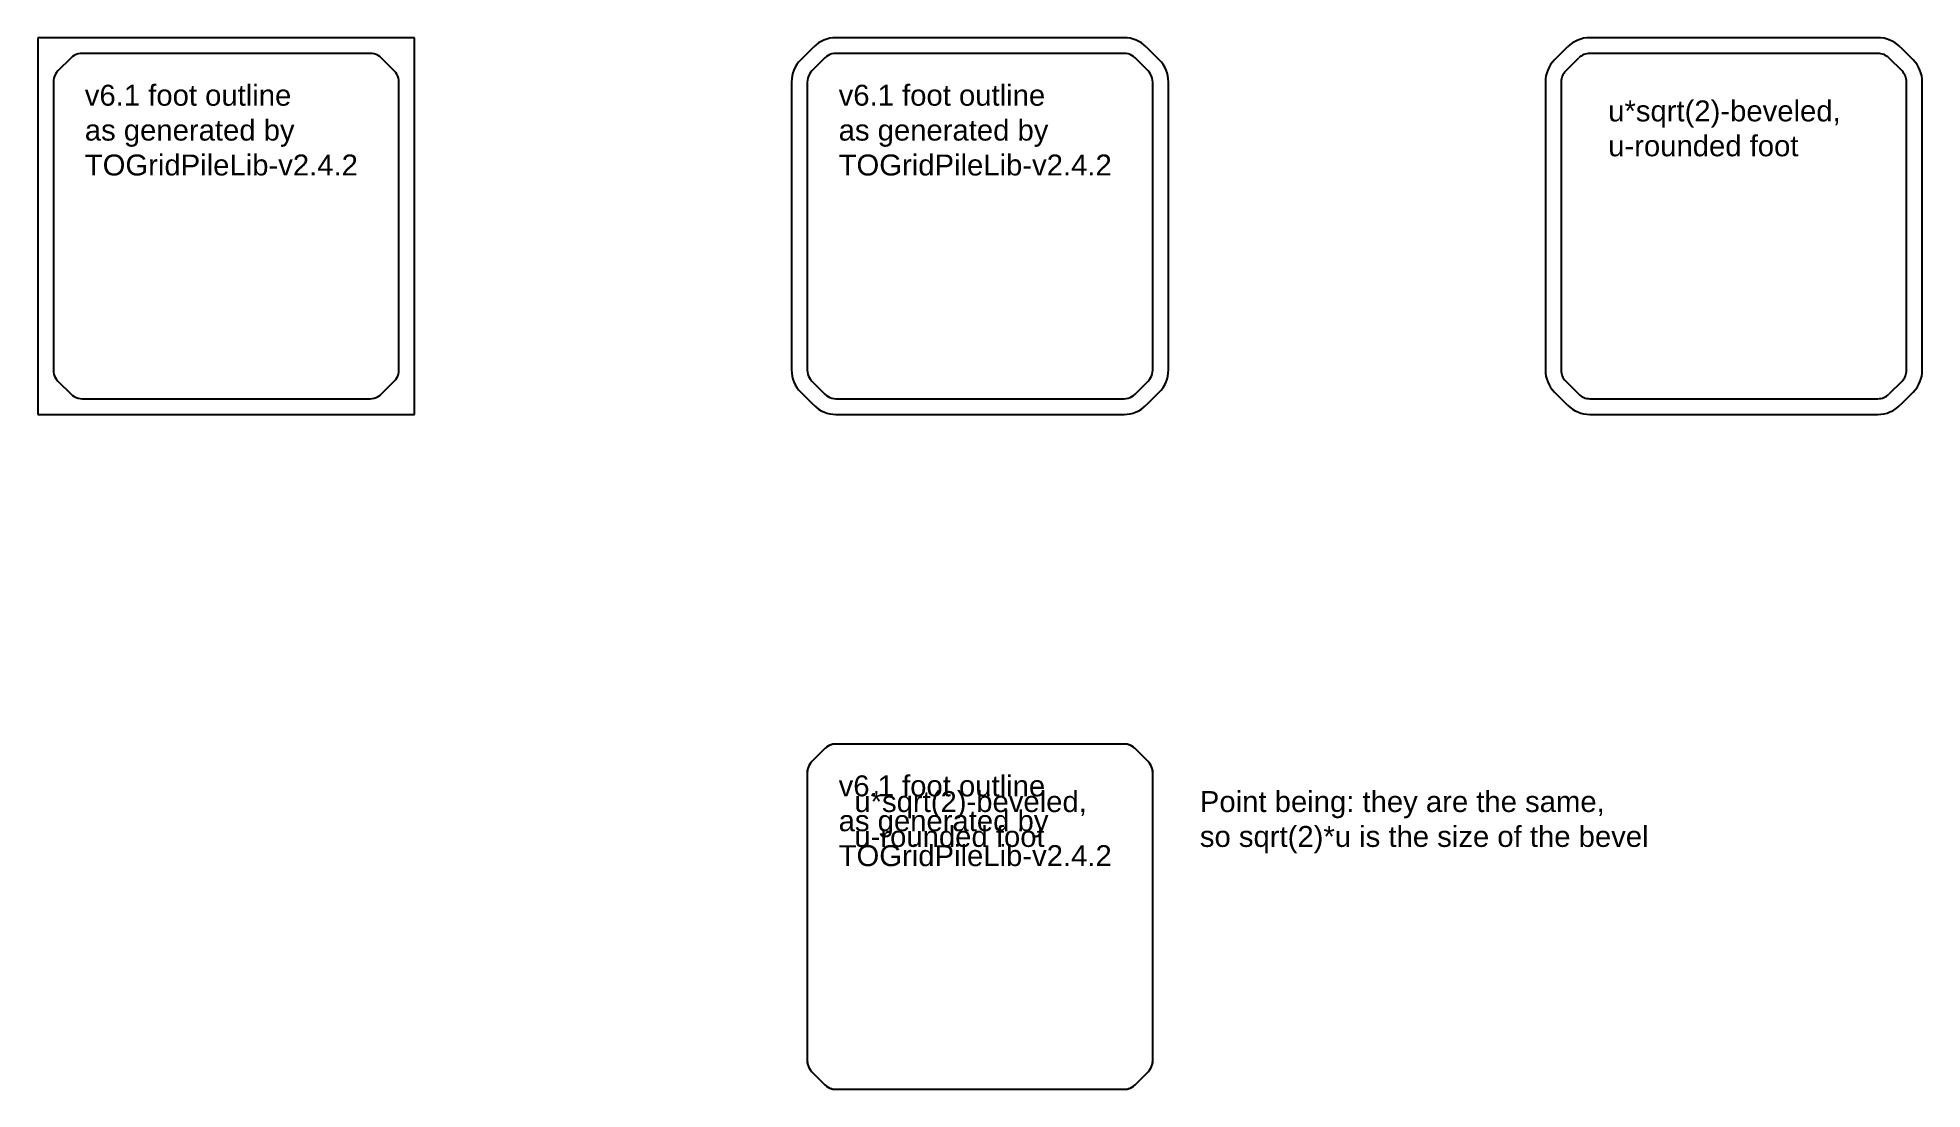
# Model space of a CAD drawing. Header units: inches. Extents: x 0 to 7.5, y -2.69 to 1.5.
import ezdxf

# ---------------------------------------------------------------- set-up
doc = ezdxf.new("R2010")
doc.units = ezdxf.units.IN
doc.header["$MEASUREMENT"] = 0
doc.layers.add('Sqrt One', color=3, linetype='Continuous', lineweight=25, true_color=0x00ff00)
doc.styles.add('textstyle11', font='arial.ttf')
doc.styles.add('textstyle12', font='arial.ttf')
doc.styles.add('textstyle13', font='arial.ttf')

# ---------------------------------------------------------------- blocks, each defined once
blk = doc.blocks.new('TOGridLib-v2-v6.1-foot')
at = {"color": 0}
for p, q in [((-0.6045, 0.6791), (-0.6113, 0.6746)), ((-0.5972, 0.6827), (-0.6045, 0.6791)), ((-0.5894, 0.6854), (-0.5972, 0.6827)), ((-0.5814, 0.6869), (-0.5894, 0.6854)), ((-0.5732, 0.6875), (-0.5814, 0.6869)), ((0.5732, 0.6875), (-0.5732, 0.6875)), ((0.5814, 0.6869), (0.5732, 0.6875)), ((0.5894, 0.6854), (0.5814, 0.6869)), ((0.5972, 0.6827), (0.5894, 0.6854)), ((0.6045, 0.6791), (0.5972, 0.6827)), ((0.6113, 0.6746), (0.6045, 0.6791)), ((-0.6791, 0.6045), (-0.6827, 0.5972)), ((-0.6746, 0.6113), (-0.6791, 0.6045)), ((-0.6692, 0.6174), (-0.6746, 0.6113)), ((-0.6174, 0.6692), (-0.6692, 0.6174)), ((-0.6113, 0.6746), (-0.6174, 0.6692)), ((0.6174, 0.6692), (0.6113, 0.6746)), ((0.6692, 0.6174), (0.6174, 0.6692)), ((0.6746, 0.6113), (0.6692, 0.6174)), ((0.6791, 0.6045), (0.6746, 0.6113)), ((0.6827, 0.5972), (0.6791, 0.6045)), ((-0.687, 0.5814), (-0.6875, 0.5732)), ((-0.6875, 0.5732), (-0.6875, -0.5732)), ((-0.6854, 0.5894), (-0.687, 0.5814)), ((-0.6827, 0.5972), (-0.6854, 0.5894)), ((0.6854, 0.5894), (0.6827, 0.5972)), ((0.6869, 0.5814), (0.6854, 0.5894)), ((0.6875, 0.5732), (0.6869, 0.5814)), ((0.6875, -0.5732), (0.6875, 0.5732)), ((-0.6875, -0.5732), (-0.687, -0.5814)), ((-0.687, -0.5814), (-0.6854, -0.5894)), ((-0.6854, -0.5894), (-0.6827, -0.5972)), ((-0.6827, -0.5972), (-0.6791, -0.6045)), ((0.6791, -0.6045), (0.6827, -0.5972)), ((0.6827, -0.5972), (0.6854, -0.5894)), ((0.6854, -0.5894), (0.6869, -0.5814)), ((0.6869, -0.5814), (0.6875, -0.5732)), ((-0.6791, -0.6045), (-0.6746, -0.6113)), ((-0.6746, -0.6113), (-0.6692, -0.6174)), ((-0.6692, -0.6174), (-0.6174, -0.6692)), ((-0.6174, -0.6692), (-0.6113, -0.6746)), ((-0.6113, -0.6746), (-0.6045, -0.6791)), ((0.6045, -0.6791), (0.6113, -0.6746)), ((0.6113, -0.6746), (0.6174, -0.6692)), ((0.6174, -0.6692), (0.6692, -0.6174)), ((0.6692, -0.6174), (0.6746, -0.6113)), ((0.6746, -0.6113), (0.6791, -0.6045)), ((-0.6045, -0.6791), (-0.5972, -0.6827)), ((-0.5972, -0.6827), (-0.5894, -0.6854)), ((-0.5894, -0.6854), (-0.5814, -0.687)), ((-0.5814, -0.687), (-0.5732, -0.6875)), ((-0.5732, -0.6875), (0.5732, -0.6875)), ((0.5732, -0.6875), (0.5814, -0.687)), ((0.5814, -0.687), (0.5894, -0.6854)), ((0.5894, -0.6854), (0.5972, -0.6827)), ((0.5972, -0.6827), (0.6045, -0.6791))]:
    blk.add_line(p, q, dxfattribs=at)
at = {"insert": (-0.5625, 0.5625), "char_height": 0.083333, "attachment_point": 1, "style": 'textstyle11'}
blk.add_mtext('v6.1 foot outline\\Pas generated by\\PTOGridPileLib-v2.4.2', dxfattribs=at)
blk = doc.blocks.new('Chunk Hull (beveled+rounded eighth)')
for p, q in [((0.5732, 0.75), (-0.5732, 0.75)), ((-0.7134, 0.6616), (-0.6616, 0.7134)), ((0.6616, 0.7134), (0.7134, 0.6616)), ((-0.75, 0.5732), (-0.75, -0.5732)), ((0.75, -0.5732), (0.75, 0.5732)), ((-0.6616, -0.7134), (-0.7134, -0.6616)), ((0.7134, -0.6616), (0.6616, -0.7134)), ((-0.5732, -0.75), (0.5732, -0.75))]:
    blk.add_line(p, q)
for centre, start, end in [((0.5732, 0.625), 45, 90), ((-0.5732, 0.625), 90, 135), ((-0.625, 0.5732), 135, 180), ((0.625, 0.5732), 0, 45), ((-0.625, -0.5732), 180, 225), ((0.625, -0.5732), 315, 0), ((-0.5732, -0.625), 225, 270), ((0.5732, -0.625), 270, 315)]:
    blk.add_arc(centre, 0.125, start, end)
blk = doc.blocks.new('sqrt2u beveled corner foot')
at = {"color": 0}
for p, q in [((0.5732, 0.6875), (-0.5732, 0.6875)), ((-0.6692, 0.6174), (-0.6174, 0.6692)), ((0.6692, 0.6174), (0.6174, 0.6692)), ((-0.6875, 0.5732), (-0.6875, -0.5732)), ((0.6875, -0.5732), (0.6875, 0.5732)), ((-0.6692, -0.6174), (-0.6174, -0.6692)), ((0.6692, -0.6174), (0.6174, -0.6692)), ((-0.5732, -0.6875), (0.5732, -0.6875))]:
    blk.add_line(p, q, dxfattribs=at)
for centre, start, end in [((-0.5732, 0.625), 90, 135), ((0.5732, 0.625), 45, 90), ((-0.625, 0.5732), 135, 180), ((0.625, 0.5732), 0, 45), ((-0.625, -0.5732), 180, 225), ((0.625, -0.5732), 315, 0), ((-0.5732, -0.625), 225, 270), ((0.5732, -0.625), 270, 315)]:
    blk.add_arc(centre, 0.0625, start, end, dxfattribs=at)
at = {"insert": (-0.5, 0.5), "char_height": 0.083333, "attachment_point": 1, "style": 'textstyle12'}
blk.add_mtext('u*sqrt(2)-beveled,\\Pu-rounded foot', dxfattribs=at)

msp = doc.modelspace()

# ---------------------------------------------------------------- linework, layer by layer
for p, q in [((1.5, 1.5), (0, 1.5)), ((0, 1.5), (0, 0)), ((1.5, 0), (1.5, 1.5)), ((0, 0), (1.5, 0))]:
    msp.add_line(p, q)

# ---------------------------------------------------------------- block references
for name, p in [('Chunk Hull (beveled+rounded eighth)', (3.75, 0.75)), ('Chunk Hull (beveled+rounded eighth)', (6.75, 0.75)), ('TOGridLib-v2-v6.1-foot', (0.75, 0.75)), ('TOGridLib-v2-v6.1-foot', (3.75, 0.75)), ('sqrt2u beveled corner foot', (6.75, 0.75)), ('TOGridLib-v2-v6.1-foot', (3.75, -2))]:
    msp.add_blockref(name, p)
at = {"layer": 'Sqrt One'}
msp.add_blockref('sqrt2u beveled corner foot', (3.75, -2), dxfattribs=at)

# ---------------------------------------------------------------- texts
at = {"layer": 'Sqrt One', "insert": (4.625, -1.5), "char_height": 0.083333, "attachment_point": 1, "style": 'textstyle13'}
msp.add_mtext('Point being: they are the same,\\Pso sqrt(2)*u is the size of the bevel', dxfattribs=at)

doc.saveas('drawing.dxf')
